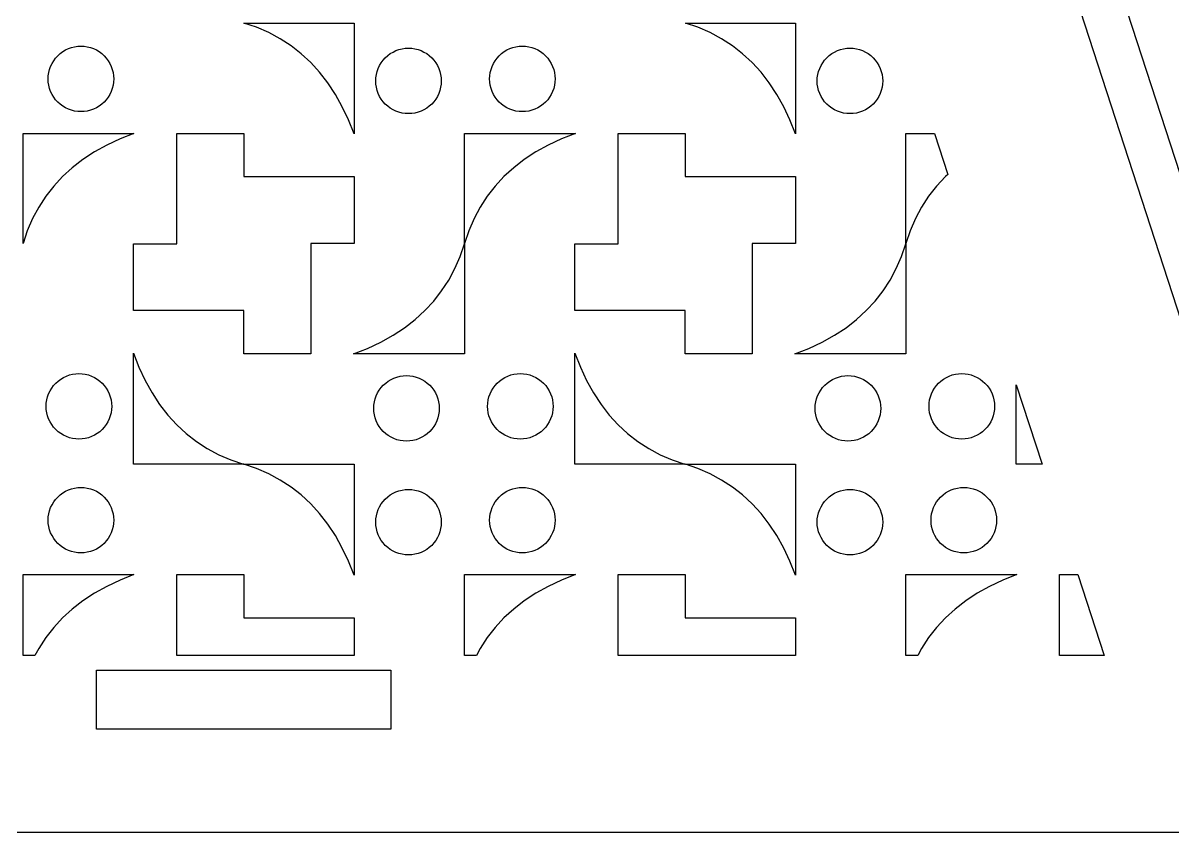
# Model space of a CAD drawing. Header units: metres. Extents: x 20 to 1108, y 20 to 251.
# Drawn here: x 80 to 158.2, y 20 to 75 of the extents above; entities that cross this region are included whole.
import ezdxf

# ---------------------------------------------------------------- set-up
doc = ezdxf.new("R2010")
doc.units = ezdxf.units.M

msp = doc.modelspace()

# ---------------------------------------------------------------- linework, layer by layer
for p, q in [((170, 20), (95, 250.826)), ((98.1544, 250.826), (173.154, 20.0001)), ((95.8711, 74.7061), (95.0176, 74.9971)), ((95.0176, 74.9971), (102.497, 74.9971)), ((96.6982, 74.3477), (95.8711, 74.7061)), ((97.4795, 73.9307), (96.6982, 74.3477)), ((102.497, 74.9971), (102.497, 67.457)), ((125.872, 74.7061), (125.018, 74.9971)), ((125.018, 74.9971), (132.497, 74.9971)), ((126.698, 74.3477), (125.872, 74.7061)), ((127.479, 73.9307), (126.698, 74.3477)), ((132.497, 74.9971), (132.497, 67.457)), ((98.2158, 73.4512), (97.4795, 73.9307)), ((128.216, 73.4512), (127.479, 73.9307)), ((82.2148, 72.6133), (82.3613, 72.7744)), ((82.3613, 72.7744), (82.5244, 72.9209)), ((82.5244, 72.9209), (82.6992, 73.0518)), ((82.6992, 73.0518), (82.8867, 73.1641)), ((82.8867, 73.1641), (83.085, 73.2568)), ((83.085, 73.2568), (83.29, 73.3311)), ((83.29, 73.3311), (83.5029, 73.3838)), ((83.5029, 73.3838), (83.7188, 73.417)), ((83.7188, 73.417), (83.9375, 73.4268)), ((83.9375, 73.4268), (84.1553, 73.416)), ((84.1553, 73.416), (84.3721, 73.3838)), ((84.3721, 73.3838), (84.584, 73.3311)), ((84.584, 73.3311), (84.7891, 73.2568)), ((84.7891, 73.2568), (84.9873, 73.1641)), ((84.9873, 73.1641), (85.1748, 73.0518)), ((85.1748, 73.0518), (85.3506, 72.9209)), ((85.3506, 72.9209), (85.5127, 72.7744)), ((85.5127, 72.7744), (85.6592, 72.6133)), ((98.9082, 72.9121), (98.2158, 73.4512)), ((99.5557, 72.3115), (98.9082, 72.9121)), ((104.624, 72.6377), (104.786, 72.7852)), ((104.786, 72.7852), (104.961, 72.915)), ((104.961, 72.915), (105.149, 73.0273)), ((105.149, 73.0273), (105.348, 73.1211)), ((105.348, 73.1211), (105.553, 73.1943)), ((105.553, 73.1943), (105.766, 73.248)), ((105.766, 73.248), (105.981, 73.2793)), ((105.981, 73.2793), (106.199, 73.29)), ((106.199, 73.29), (106.418, 73.2793)), ((106.418, 73.2793), (106.635, 73.248)), ((106.635, 73.248), (106.846, 73.1943)), ((106.846, 73.1943), (107.052, 73.1211)), ((107.052, 73.1211), (107.249, 73.0273)), ((107.249, 73.0273), (107.437, 72.915)), ((107.437, 72.915), (107.613, 72.7852)), ((107.613, 72.7852), (107.774, 72.6377)), ((112.215, 72.6133), (112.361, 72.7744)), ((112.361, 72.7744), (112.524, 72.9209)), ((112.524, 72.9209), (112.699, 73.0518)), ((112.699, 73.0518), (112.887, 73.1641)), ((112.887, 73.1641), (113.085, 73.2568)), ((113.085, 73.2568), (113.29, 73.3311)), ((113.29, 73.3311), (113.503, 73.3838)), ((113.503, 73.3838), (113.719, 73.417)), ((113.719, 73.417), (113.938, 73.4268)), ((113.938, 73.4268), (114.155, 73.416)), ((114.155, 73.416), (114.372, 73.3838)), ((114.372, 73.3838), (114.584, 73.3311)), ((114.584, 73.3311), (114.789, 73.2568)), ((114.789, 73.2568), (114.987, 73.1641)), ((114.987, 73.1641), (115.175, 73.0518)), ((115.175, 73.0518), (115.351, 72.9209)), ((115.351, 72.9209), (115.513, 72.7744)), ((115.513, 72.7744), (115.659, 72.6133)), ((128.908, 72.9121), (128.216, 73.4512)), ((129.556, 72.3115), (128.908, 72.9121)), ((134.624, 72.6377), (134.786, 72.7852)), ((134.786, 72.7852), (134.961, 72.915)), ((134.961, 72.915), (135.149, 73.0273)), ((135.149, 73.0273), (135.348, 73.1211)), ((135.348, 73.1211), (135.553, 73.1943)), ((135.553, 73.1943), (135.766, 73.248)), ((135.766, 73.248), (135.981, 73.2793)), ((135.981, 73.2793), (136.199, 73.29)), ((136.199, 73.29), (136.418, 73.2793)), ((136.418, 73.2793), (136.635, 73.248)), ((136.635, 73.248), (136.846, 73.1943)), ((136.846, 73.1943), (137.052, 73.1211)), ((137.052, 73.1211), (137.249, 73.0273)), ((137.249, 73.0273), (137.437, 72.915)), ((137.437, 72.915), (137.613, 72.7852)), ((137.613, 72.7852), (137.774, 72.6377)), ((81.8057, 71.8457), (81.8789, 72.0518)), ((81.8789, 72.0518), (81.9727, 72.249)), ((81.9727, 72.249), (82.085, 72.4365)), ((82.085, 72.4365), (82.2148, 72.6133)), ((85.6592, 72.6133), (85.7891, 72.4365)), ((85.7891, 72.4365), (85.9014, 72.249)), ((85.9014, 72.249), (85.9951, 72.0518)), ((85.9951, 72.0518), (86.0693, 71.8457)), ((100.158, 71.6523), (99.5557, 72.3115)), ((104.067, 71.71), (104.142, 71.915)), ((104.142, 71.915), (104.235, 72.1133)), ((104.235, 72.1133), (104.347, 72.2998)), ((104.347, 72.2998), (104.478, 72.4756)), ((104.478, 72.4756), (104.624, 72.6377)), ((107.774, 72.6377), (107.921, 72.4756)), ((107.921, 72.4756), (108.052, 72.2998)), ((108.052, 72.2998), (108.164, 72.1133)), ((108.164, 72.1133), (108.257, 71.915)), ((108.257, 71.915), (108.331, 71.71)), ((111.806, 71.8457), (111.879, 72.0518)), ((111.879, 72.0518), (111.973, 72.249)), ((111.973, 72.249), (112.085, 72.4365)), ((112.085, 72.4365), (112.215, 72.6133)), ((115.659, 72.6133), (115.789, 72.4365)), ((115.789, 72.4365), (115.901, 72.249)), ((115.901, 72.249), (115.995, 72.0518)), ((115.995, 72.0518), (116.069, 71.8457)), ((130.158, 71.6523), (129.556, 72.3115)), ((134.067, 71.71), (134.142, 71.915)), ((134.142, 71.915), (134.235, 72.1133)), ((134.235, 72.1133), (134.347, 72.2998)), ((134.347, 72.2998), (134.478, 72.4756)), ((134.478, 72.4756), (134.624, 72.6377)), ((137.774, 72.6377), (137.921, 72.4756)), ((137.921, 72.4756), (138.052, 72.2998)), ((138.052, 72.2998), (138.164, 72.1133)), ((138.164, 72.1133), (138.257, 71.915)), ((138.257, 71.915), (138.331, 71.71)), ((81.71, 71.1992), (81.7207, 71.418)), ((81.7207, 70.9814), (81.71, 71.1992)), ((81.7207, 71.418), (81.752, 71.6348)), ((81.752, 71.6348), (81.8057, 71.8457)), ((86.0693, 71.8457), (86.1221, 71.6338)), ((86.1221, 71.6338), (86.1543, 71.418)), ((86.1641, 71.1992), (86.1533, 70.9805)), ((86.1543, 71.418), (86.1641, 71.1992)), ((100.717, 70.9316), (100.158, 71.6523)), ((103.973, 71.0625), (103.982, 71.2812)), ((103.982, 71.2812), (104.015, 71.498)), ((104.015, 71.498), (104.067, 71.71)), ((108.331, 71.71), (108.384, 71.4971)), ((108.384, 71.4971), (108.417, 71.2812)), ((108.417, 71.2812), (108.427, 71.0625)), ((111.71, 71.1992), (111.721, 71.418)), ((111.721, 70.9814), (111.71, 71.1992)), ((111.721, 71.418), (111.752, 71.6348)), ((111.752, 71.6348), (111.806, 71.8457)), ((116.069, 71.8457), (116.122, 71.6338)), ((116.122, 71.6338), (116.154, 71.418)), ((116.164, 71.1992), (116.153, 70.9805)), ((116.154, 71.418), (116.164, 71.1992)), ((130.717, 70.9316), (130.158, 71.6523)), ((133.973, 71.0625), (133.982, 71.2812)), ((133.982, 71.2812), (134.015, 71.498)), ((134.015, 71.498), (134.067, 71.71)), ((138.331, 71.71), (138.384, 71.4971)), ((138.384, 71.4971), (138.417, 71.2812)), ((138.417, 71.2812), (138.427, 71.0625)), ((81.752, 70.7656), (81.7207, 70.9814)), ((81.8057, 70.5527), (81.752, 70.7656)), ((81.8789, 70.3477), (81.8057, 70.5527)), ((81.9727, 70.1494), (81.8789, 70.3477)), ((85.9951, 70.3467), (85.9014, 70.1494)), ((86.0693, 70.5527), (85.9951, 70.3467)), ((86.1221, 70.7646), (86.0693, 70.5527)), ((86.1533, 70.9805), (86.1221, 70.7646)), ((101.23, 70.1494), (100.717, 70.9316)), ((103.982, 70.8447), (103.973, 71.0625)), ((104.015, 70.6289), (103.982, 70.8447)), ((104.067, 70.416), (104.015, 70.6289)), ((104.142, 70.2109), (104.067, 70.416)), ((108.331, 70.416), (108.257, 70.21)), ((108.384, 70.6279), (108.331, 70.416)), ((108.416, 70.8447), (108.384, 70.6279)), ((108.427, 71.0625), (108.416, 70.8447)), ((111.752, 70.7656), (111.721, 70.9814)), ((111.806, 70.5527), (111.752, 70.7656)), ((111.879, 70.3477), (111.806, 70.5527)), ((111.973, 70.1494), (111.879, 70.3477)), ((115.995, 70.3467), (115.901, 70.1494)), ((116.069, 70.5527), (115.995, 70.3467)), ((116.122, 70.7646), (116.069, 70.5527)), ((116.153, 70.9805), (116.122, 70.7646)), ((131.23, 70.1494), (130.717, 70.9316)), ((133.982, 70.8447), (133.973, 71.0625)), ((134.015, 70.6289), (133.982, 70.8447)), ((134.067, 70.416), (134.015, 70.6289)), ((134.142, 70.2109), (134.067, 70.416)), ((138.331, 70.416), (138.257, 70.21)), ((138.384, 70.6279), (138.331, 70.416)), ((138.416, 70.8447), (138.384, 70.6279)), ((138.427, 71.0625), (138.416, 70.8447)), ((82.085, 69.9619), (81.9727, 70.1494)), ((82.2148, 69.7861), (82.085, 69.9619)), ((82.3613, 69.624), (82.2148, 69.7861)), ((82.5244, 69.4775), (82.3613, 69.624)), ((85.5117, 69.624), (85.3506, 69.4775)), ((85.6592, 69.7861), (85.5117, 69.624)), ((85.7891, 69.9609), (85.6592, 69.7861)), ((85.9014, 70.1494), (85.7891, 69.9609)), ((101.699, 69.3076), (101.23, 70.1494)), ((104.235, 70.0127), (104.142, 70.2109)), ((104.347, 69.8252), (104.235, 70.0127)), ((104.478, 69.6494), (104.347, 69.8252)), ((104.624, 69.4883), (104.478, 69.6494)), ((107.921, 69.6494), (107.774, 69.4873)), ((108.052, 69.8252), (107.921, 69.6494)), ((108.164, 70.0127), (108.052, 69.8252)), ((108.257, 70.21), (108.164, 70.0127)), ((112.085, 69.9619), (111.973, 70.1494)), ((112.215, 69.7861), (112.085, 69.9619)), ((112.361, 69.624), (112.215, 69.7861)), ((112.524, 69.4775), (112.361, 69.624)), ((115.512, 69.624), (115.351, 69.4775)), ((115.659, 69.7861), (115.512, 69.624)), ((115.789, 69.9609), (115.659, 69.7861)), ((115.901, 70.1494), (115.789, 69.9609)), ((131.699, 69.3076), (131.23, 70.1494)), ((134.235, 70.0127), (134.142, 70.2109)), ((134.347, 69.8252), (134.235, 70.0127)), ((134.478, 69.6494), (134.347, 69.8252)), ((134.624, 69.4883), (134.478, 69.6494)), ((137.921, 69.6494), (137.774, 69.4873)), ((138.052, 69.8252), (137.921, 69.6494)), ((138.164, 70.0127), (138.052, 69.8252)), ((138.257, 70.21), (138.164, 70.0127)), ((82.6992, 69.3477), (82.5244, 69.4775)), ((82.8867, 69.2354), (82.6992, 69.3477)), ((83.085, 69.1416), (82.8867, 69.2354)), ((83.29, 69.0674), (83.085, 69.1416)), ((83.502, 69.0146), (83.29, 69.0674)), ((83.7188, 68.9824), (83.502, 69.0146)), ((83.9375, 68.9727), (83.7188, 68.9824)), ((84.1553, 68.9824), (83.9375, 68.9727)), ((84.3711, 69.0146), (84.1553, 68.9824)), ((84.584, 69.0674), (84.3711, 69.0146)), ((84.7891, 69.1416), (84.584, 69.0674)), ((84.9873, 69.2354), (84.7891, 69.1416)), ((85.1748, 69.3477), (84.9873, 69.2354)), ((85.3506, 69.4775), (85.1748, 69.3477)), ((102.123, 68.4053), (101.699, 69.3076)), ((104.786, 69.3408), (104.624, 69.4883)), ((104.961, 69.2109), (104.786, 69.3408)), ((105.149, 69.0986), (104.961, 69.2109)), ((105.348, 69.0049), (105.149, 69.0986)), ((105.553, 68.9307), (105.348, 69.0049)), ((105.765, 68.8779), (105.553, 68.9307)), ((105.98, 68.8467), (105.765, 68.8779)), ((106.199, 68.8359), (105.98, 68.8467)), ((106.418, 68.8457), (106.199, 68.8359)), ((106.634, 68.8779), (106.418, 68.8457)), ((106.846, 68.9307), (106.634, 68.8779)), ((107.052, 69.0049), (106.846, 68.9307)), ((107.249, 69.0986), (107.052, 69.0049)), ((107.437, 69.2109), (107.249, 69.0986)), ((107.613, 69.3408), (107.437, 69.2109)), ((107.774, 69.4873), (107.613, 69.3408)), ((112.699, 69.3477), (112.524, 69.4775)), ((112.887, 69.2354), (112.699, 69.3477)), ((113.085, 69.1416), (112.887, 69.2354)), ((113.29, 69.0674), (113.085, 69.1416)), ((113.502, 69.0146), (113.29, 69.0674)), ((113.719, 68.9824), (113.502, 69.0146)), ((113.938, 68.9727), (113.719, 68.9824)), ((114.155, 68.9824), (113.938, 68.9727)), ((114.371, 69.0146), (114.155, 68.9824)), ((114.584, 69.0674), (114.371, 69.0146)), ((114.789, 69.1416), (114.584, 69.0674)), ((114.987, 69.2354), (114.789, 69.1416)), ((115.175, 69.3477), (114.987, 69.2354)), ((115.351, 69.4775), (115.175, 69.3477)), ((132.123, 68.4053), (131.699, 69.3076)), ((134.786, 69.3408), (134.624, 69.4883)), ((134.961, 69.2109), (134.786, 69.3408)), ((135.149, 69.0986), (134.961, 69.2109)), ((135.348, 69.0049), (135.149, 69.0986)), ((135.553, 68.9307), (135.348, 69.0049)), ((135.765, 68.8779), (135.553, 68.9307)), ((135.98, 68.8467), (135.765, 68.8779)), ((136.199, 68.8359), (135.98, 68.8467)), ((136.418, 68.8457), (136.199, 68.8359)), ((136.634, 68.8779), (136.418, 68.8457)), ((136.846, 68.9307), (136.634, 68.8779)), ((137.052, 69.0049), (136.846, 68.9307)), ((137.249, 69.0986), (137.052, 69.0049)), ((137.437, 69.2109), (137.249, 69.0986)), ((137.613, 69.3408), (137.437, 69.2109)), ((137.774, 69.4873), (137.613, 69.3408)), ((102.497, 67.457), (102.123, 68.4053)), ((132.497, 67.457), (132.123, 68.4053)), ((80.0029, 67.4971), (87.543, 67.4971)), ((80.0029, 60.0176), (80.0029, 67.4971)), ((87.543, 67.4971), (86.5947, 67.123)), ((90.4434, 59.9971), (90.4434, 67.4971)), ((90.4434, 67.4971), (94.9971, 67.4971)), ((94.9971, 67.4971), (94.9971, 64.5566)), ((110.003, 67.4971), (117.543, 67.4971)), ((110.003, 60.0176), (110.003, 67.4971)), ((117.543, 67.4971), (116.595, 67.123)), ((120.443, 59.9971), (120.443, 67.4971)), ((120.443, 67.4971), (124.997, 67.4971)), ((124.997, 67.4971), (124.997, 64.5566)), ((140.003, 67.4971), (141.95, 67.4971)), ((140.003, 60.0176), (140.003, 67.4971)), ((141.95, 67.4971), (142.855, 64.709)), ((85.6924, 66.6992), (84.8506, 66.2305)), ((86.5947, 67.123), (85.6924, 66.6992)), ((115.692, 66.6992), (114.851, 66.2305)), ((116.595, 67.123), (115.692, 66.6992)), ((84.0684, 65.7168), (83.3477, 65.1582)), ((84.8506, 66.2305), (84.0684, 65.7168)), ((114.068, 65.7168), (113.348, 65.1582)), ((114.851, 66.2305), (114.068, 65.7168)), ((83.3477, 65.1582), (82.6885, 64.5557)), ((113.348, 65.1582), (112.688, 64.5557)), ((82.6885, 64.5557), (82.0879, 63.9082)), ((94.9971, 64.5566), (102.497, 64.5566)), ((102.497, 64.5566), (102.497, 60.0029)), ((112.688, 64.5557), (112.088, 63.9082)), ((124.997, 64.5566), (132.497, 64.5566)), ((132.497, 64.5566), (132.497, 60.0029)), ((142.688, 64.5557), (142.088, 63.9082)), ((142.855, 64.709), (142.688, 64.5557)), ((82.0879, 63.9082), (81.5488, 63.2158)), ((112.088, 63.9082), (111.549, 63.2158)), ((142.088, 63.9082), (141.549, 63.2158)), ((81.5488, 63.2158), (81.0693, 62.4795)), ((111.549, 63.2158), (111.069, 62.4795)), ((141.549, 63.2158), (141.069, 62.4795)), ((81.0693, 62.4795), (80.6523, 61.6982)), ((111.069, 62.4795), (110.652, 61.6982)), ((141.069, 62.4795), (140.652, 61.6982)), ((80.6523, 61.6982), (80.2939, 60.8721)), ((110.652, 61.6982), (110.294, 60.8721)), ((140.652, 61.6982), (140.294, 60.8721)), ((80.2939, 60.8721), (80.0029, 60.0176)), ((110.294, 60.8721), (110.003, 60.0176)), ((140.294, 60.8721), (140.003, 60.0176)), ((87.5029, 55.4434), (87.5029, 59.9971)), ((87.5029, 59.9971), (90.4434, 59.9971)), ((102.497, 60.0029), (99.5566, 60.0029)), ((99.5566, 60.0029), (99.5566, 52.5029)), ((109.706, 59.1279), (109.997, 59.9824)), ((109.997, 59.9824), (109.997, 52.5029)), ((117.503, 55.4434), (117.503, 59.9971)), ((117.503, 59.9971), (120.443, 59.9971)), ((132.497, 60.0029), (129.557, 60.0029)), ((129.557, 60.0029), (129.557, 52.5029)), ((139.706, 59.1279), (139.997, 59.9824)), ((139.997, 59.9824), (139.997, 52.5029)), ((109.348, 58.3018), (109.706, 59.1279)), ((139.348, 58.3018), (139.706, 59.1279)), ((108.931, 57.5205), (109.348, 58.3018)), ((138.931, 57.5205), (139.348, 58.3018)), ((108.451, 56.7842), (108.931, 57.5205)), ((138.451, 56.7842), (138.931, 57.5205)), ((107.912, 56.0918), (108.451, 56.7842)), ((137.912, 56.0918), (138.451, 56.7842)), ((107.312, 55.4443), (107.912, 56.0918)), ((137.312, 55.4443), (137.912, 56.0918)), ((95.0029, 55.4434), (87.5029, 55.4434)), ((95.0029, 52.5029), (95.0029, 55.4434)), ((105.932, 54.2832), (106.652, 54.8418)), ((106.652, 54.8418), (107.312, 55.4443)), ((125.003, 55.4434), (117.503, 55.4434)), ((125.003, 52.5029), (125.003, 55.4434)), ((135.932, 54.2832), (136.652, 54.8418)), ((136.652, 54.8418), (137.312, 55.4443)), ((105.149, 53.7695), (105.932, 54.2832)), ((135.149, 53.7695), (135.932, 54.2832)), ((103.405, 52.877), (104.308, 53.3008)), ((104.308, 53.3008), (105.149, 53.7695)), ((133.405, 52.877), (134.308, 53.3008)), ((134.308, 53.3008), (135.149, 53.7695)), ((87.5029, 45.0029), (87.5029, 52.543)), ((87.5029, 52.543), (87.877, 51.5947)), ((99.5566, 52.5029), (95.0029, 52.5029)), ((102.457, 52.5029), (103.405, 52.877)), ((109.997, 52.5029), (102.457, 52.5029)), ((117.503, 45.0029), (117.503, 52.543)), ((117.503, 52.543), (117.877, 51.5947)), ((129.557, 52.5029), (125.003, 52.5029)), ((132.457, 52.5029), (133.405, 52.877)), ((139.997, 52.5029), (132.457, 52.5029)), ((87.877, 51.5947), (88.3008, 50.6924)), ((117.877, 51.5947), (118.301, 50.6924)), ((82.5635, 50.7891), (82.751, 50.9014)), ((82.751, 50.9014), (82.9482, 50.9951)), ((82.9482, 50.9951), (83.1543, 51.0693)), ((83.1543, 51.0693), (83.3662, 51.1221)), ((83.3662, 51.1221), (83.582, 51.1543)), ((83.582, 51.1543), (83.8008, 51.1641)), ((83.8008, 51.1641), (84.0195, 51.1533)), ((84.0195, 51.1533), (84.2354, 51.1221)), ((84.2354, 51.1221), (84.4473, 51.0693)), ((84.4473, 51.0693), (84.6523, 50.9951)), ((84.6523, 50.9951), (84.8506, 50.9014)), ((84.8506, 50.9014), (85.0391, 50.7891)), ((105.013, 50.7646), (105.211, 50.8584)), ((105.211, 50.8584), (105.416, 50.9326)), ((105.416, 50.9326), (105.629, 50.9854)), ((105.629, 50.9854), (105.845, 51.0176)), ((105.845, 51.0176), (106.062, 51.0273)), ((106.062, 51.0273), (106.281, 51.0176)), ((106.281, 51.0176), (106.498, 50.9854)), ((106.498, 50.9854), (106.71, 50.9326)), ((106.71, 50.9326), (106.915, 50.8584)), ((106.915, 50.8584), (107.113, 50.7646)), ((112.563, 50.7891), (112.751, 50.9014)), ((112.751, 50.9014), (112.948, 50.9951)), ((112.948, 50.9951), (113.154, 51.0693)), ((113.154, 51.0693), (113.366, 51.1221)), ((113.366, 51.1221), (113.582, 51.1543)), ((113.582, 51.1543), (113.801, 51.1641)), ((113.801, 51.1641), (114.02, 51.1533)), ((114.02, 51.1533), (114.235, 51.1221)), ((114.235, 51.1221), (114.447, 51.0693)), ((114.447, 51.0693), (114.652, 50.9951)), ((114.652, 50.9951), (114.851, 50.9014)), ((114.851, 50.9014), (115.039, 50.7891)), ((135.013, 50.7646), (135.211, 50.8584)), ((135.211, 50.8584), (135.416, 50.9326)), ((135.416, 50.9326), (135.629, 50.9854)), ((135.629, 50.9854), (135.845, 51.0176)), ((135.845, 51.0176), (136.062, 51.0273)), ((136.062, 51.0273), (136.281, 51.0176)), ((136.281, 51.0176), (136.498, 50.9854)), ((136.498, 50.9854), (136.71, 50.9326)), ((136.71, 50.9326), (136.915, 50.8584)), ((136.915, 50.8584), (137.113, 50.7646)), ((142.563, 50.7891), (142.751, 50.9014)), ((142.751, 50.9014), (142.948, 50.9951)), ((142.948, 50.9951), (143.154, 51.0693)), ((143.154, 51.0693), (143.366, 51.1221)), ((143.366, 51.1221), (143.582, 51.1543)), ((143.582, 51.1543), (143.801, 51.1641)), ((143.801, 51.1641), (144.02, 51.1533)), ((144.02, 51.1533), (144.235, 51.1221)), ((144.235, 51.1221), (144.447, 51.0693)), ((144.447, 51.0693), (144.652, 50.9951)), ((144.652, 50.9951), (144.851, 50.9014)), ((144.851, 50.9014), (145.039, 50.7891)), ((81.8359, 49.9873), (81.9482, 50.1748)), ((81.9482, 50.1748), (82.0791, 50.3506)), ((82.0791, 50.3506), (82.2256, 50.5117)), ((82.2256, 50.5117), (82.3867, 50.6592)), ((82.3867, 50.6592), (82.5635, 50.7891)), ((85.0391, 50.7891), (85.2139, 50.6592)), ((85.2139, 50.6592), (85.376, 50.5117)), ((85.376, 50.5117), (85.5225, 50.3506)), ((85.5225, 50.3506), (85.6533, 50.1748)), ((85.6533, 50.1748), (85.7646, 49.9873)), ((88.3008, 50.6924), (88.7695, 49.8506)), ((104.099, 49.8506), (104.211, 50.0381)), ((104.211, 50.0381), (104.341, 50.2139)), ((104.341, 50.2139), (104.487, 50.376)), ((104.487, 50.376), (104.649, 50.5225)), ((104.649, 50.5225), (104.825, 50.6523)), ((104.825, 50.6523), (105.013, 50.7646)), ((107.113, 50.7646), (107.301, 50.6523)), ((107.301, 50.6523), (107.476, 50.5225)), ((107.476, 50.5225), (107.639, 50.376)), ((107.639, 50.376), (107.785, 50.2139)), ((107.785, 50.2139), (107.915, 50.0381)), ((107.915, 50.0381), (108.027, 49.8506)), ((111.836, 49.9873), (111.948, 50.1748)), ((111.948, 50.1748), (112.079, 50.3506)), ((112.079, 50.3506), (112.226, 50.5117)), ((112.226, 50.5117), (112.387, 50.6592)), ((112.387, 50.6592), (112.563, 50.7891)), ((115.039, 50.7891), (115.214, 50.6592)), ((115.214, 50.6592), (115.376, 50.5117)), ((115.376, 50.5117), (115.522, 50.3506)), ((115.522, 50.3506), (115.653, 50.1748)), ((115.653, 50.1748), (115.765, 49.9873)), ((118.301, 50.6924), (118.77, 49.8506)), ((134.099, 49.8506), (134.211, 50.0381)), ((134.211, 50.0381), (134.341, 50.2139)), ((134.341, 50.2139), (134.487, 50.376)), ((134.487, 50.376), (134.649, 50.5225)), ((134.649, 50.5225), (134.825, 50.6523)), ((134.825, 50.6523), (135.013, 50.7646)), ((137.113, 50.7646), (137.301, 50.6523)), ((137.301, 50.6523), (137.476, 50.5225)), ((137.476, 50.5225), (137.639, 50.376)), ((137.639, 50.376), (137.785, 50.2139)), ((137.785, 50.2139), (137.915, 50.0381)), ((137.915, 50.0381), (138.027, 49.8506)), ((141.836, 49.9873), (141.948, 50.1748)), ((141.948, 50.1748), (142.079, 50.3506)), ((142.079, 50.3506), (142.226, 50.5117)), ((142.226, 50.5117), (142.387, 50.6592)), ((142.387, 50.6592), (142.563, 50.7891)), ((145.039, 50.7891), (145.214, 50.6592)), ((145.214, 50.6592), (145.376, 50.5117)), ((145.376, 50.5117), (145.522, 50.3506)), ((145.522, 50.3506), (145.653, 50.1748)), ((145.653, 50.1748), (145.765, 49.9873)), ((147.503, 45.0029), (147.503, 50.4053)), ((147.503, 50.4053), (149.259, 45.0029)), ((81.584, 49.1553), (81.6162, 49.3721)), ((81.6162, 49.3721), (81.6689, 49.584)), ((81.6689, 49.584), (81.7432, 49.7891)), ((81.7432, 49.7891), (81.8359, 49.9873)), ((85.7646, 49.9873), (85.8584, 49.7891)), ((85.8584, 49.7891), (85.9326, 49.584)), ((85.9326, 49.584), (85.9854, 49.3711)), ((85.9854, 49.3711), (86.0176, 49.1553)), ((88.7695, 49.8506), (89.2832, 49.0684)), ((103.878, 49.2354), (103.931, 49.4473)), ((103.931, 49.4473), (104.005, 49.6523)), ((104.005, 49.6523), (104.099, 49.8506)), ((108.027, 49.8506), (108.121, 49.6523)), ((108.121, 49.6523), (108.194, 49.4473)), ((108.194, 49.4473), (108.248, 49.2344)), ((111.584, 49.1553), (111.616, 49.3721)), ((111.616, 49.3721), (111.669, 49.584)), ((111.669, 49.584), (111.743, 49.7891)), ((111.743, 49.7891), (111.836, 49.9873)), ((115.765, 49.9873), (115.858, 49.7891)), ((115.858, 49.7891), (115.933, 49.584)), ((115.933, 49.584), (115.985, 49.3711)), ((115.985, 49.3711), (116.018, 49.1553)), ((118.77, 49.8506), (119.283, 49.0684)), ((133.878, 49.2354), (133.931, 49.4473)), ((133.931, 49.4473), (134.005, 49.6523)), ((134.005, 49.6523), (134.099, 49.8506)), ((138.027, 49.8506), (138.121, 49.6523)), ((138.121, 49.6523), (138.194, 49.4473)), ((138.194, 49.4473), (138.248, 49.2344)), ((141.584, 49.1553), (141.616, 49.3721)), ((141.616, 49.3721), (141.669, 49.584)), ((141.669, 49.584), (141.743, 49.7891)), ((141.743, 49.7891), (141.836, 49.9873)), ((145.765, 49.9873), (145.858, 49.7891)), ((145.858, 49.7891), (145.933, 49.584)), ((145.933, 49.584), (145.985, 49.3711)), ((145.985, 49.3711), (146.018, 49.1553)), ((81.5732, 48.9375), (81.584, 49.1553)), ((81.583, 48.7188), (81.5732, 48.9375)), ((81.6162, 48.5029), (81.583, 48.7188)), ((81.6689, 48.29), (81.6162, 48.5029)), ((85.9854, 48.502), (85.9326, 48.29)), ((86.0176, 48.7188), (85.9854, 48.502)), ((86.0176, 49.1553), (86.0273, 48.9375)), ((86.0273, 48.9375), (86.0176, 48.7188)), ((89.2832, 49.0684), (89.8418, 48.3477)), ((103.836, 48.8008), (103.847, 49.0195)), ((103.846, 48.582), (103.836, 48.8008)), ((103.878, 48.3662), (103.846, 48.582)), ((103.847, 49.0195), (103.878, 49.2354)), ((108.279, 48.582), (108.247, 48.3652)), ((108.248, 49.2344), (108.279, 49.0186)), ((108.279, 49.0186), (108.29, 48.8008)), ((108.29, 48.8008), (108.279, 48.582)), ((111.573, 48.9375), (111.584, 49.1553)), ((111.583, 48.7188), (111.573, 48.9375)), ((111.616, 48.5029), (111.583, 48.7188)), ((111.669, 48.29), (111.616, 48.5029)), ((115.985, 48.502), (115.933, 48.29)), ((116.018, 48.7188), (115.985, 48.502)), ((116.018, 49.1553), (116.027, 48.9375)), ((116.027, 48.9375), (116.018, 48.7188)), ((119.283, 49.0684), (119.842, 48.3477)), ((133.836, 48.8008), (133.847, 49.0195)), ((133.846, 48.582), (133.836, 48.8008)), ((133.878, 48.3662), (133.846, 48.582)), ((133.847, 49.0195), (133.878, 49.2354)), ((138.279, 48.582), (138.247, 48.3652)), ((138.248, 49.2344), (138.279, 49.0186)), ((138.279, 49.0186), (138.29, 48.8008)), ((138.29, 48.8008), (138.279, 48.582)), ((141.573, 48.9375), (141.584, 49.1553)), ((141.583, 48.7188), (141.573, 48.9375)), ((141.616, 48.5029), (141.583, 48.7188)), ((141.669, 48.29), (141.616, 48.5029)), ((145.985, 48.502), (145.933, 48.29)), ((146.018, 48.7188), (145.985, 48.502)), ((146.018, 49.1553), (146.027, 48.9375)), ((146.027, 48.9375), (146.018, 48.7188)), ((81.7432, 48.085), (81.6689, 48.29)), ((81.8359, 47.8867), (81.7432, 48.085)), ((81.9482, 47.7002), (81.8359, 47.8867)), ((82.0791, 47.5244), (81.9482, 47.7002)), ((85.6523, 47.6992), (85.5225, 47.5244)), ((85.7646, 47.8867), (85.6523, 47.6992)), ((85.8584, 48.084), (85.7646, 47.8867)), ((85.9326, 48.29), (85.8584, 48.084)), ((89.8418, 48.3477), (90.4443, 47.6885)), ((90.4443, 47.6885), (91.0918, 47.0879)), ((103.931, 48.1543), (103.878, 48.3662)), ((104.005, 47.9482), (103.931, 48.1543)), ((104.099, 47.751), (104.005, 47.9482)), ((104.211, 47.5635), (104.099, 47.751)), ((108.027, 47.751), (107.915, 47.5635)), ((108.121, 47.9482), (108.027, 47.751)), ((108.194, 48.1543), (108.121, 47.9482)), ((108.247, 48.3652), (108.194, 48.1543)), ((111.743, 48.085), (111.669, 48.29)), ((111.836, 47.8867), (111.743, 48.085)), ((111.948, 47.7002), (111.836, 47.8867)), ((112.079, 47.5244), (111.948, 47.7002)), ((115.652, 47.6992), (115.522, 47.5244)), ((115.765, 47.8867), (115.652, 47.6992)), ((115.858, 48.084), (115.765, 47.8867)), ((115.933, 48.29), (115.858, 48.084)), ((119.842, 48.3477), (120.444, 47.6885)), ((120.444, 47.6885), (121.092, 47.0879)), ((133.931, 48.1543), (133.878, 48.3662)), ((134.005, 47.9482), (133.931, 48.1543)), ((134.099, 47.751), (134.005, 47.9482)), ((134.211, 47.5635), (134.099, 47.751)), ((138.027, 47.751), (137.915, 47.5635)), ((138.121, 47.9482), (138.027, 47.751)), ((138.194, 48.1543), (138.121, 47.9482)), ((138.247, 48.3652), (138.194, 48.1543)), ((141.743, 48.085), (141.669, 48.29)), ((141.836, 47.8867), (141.743, 48.085)), ((141.948, 47.7002), (141.836, 47.8867)), ((142.079, 47.5244), (141.948, 47.7002)), ((145.652, 47.6992), (145.522, 47.5244)), ((145.765, 47.8867), (145.652, 47.6992)), ((145.858, 48.084), (145.765, 47.8867)), ((145.933, 48.29), (145.858, 48.084)), ((82.2256, 47.3623), (82.0791, 47.5244)), ((82.3867, 47.2148), (82.2256, 47.3623)), ((82.5635, 47.085), (82.3867, 47.2148)), ((82.751, 46.9727), (82.5635, 47.085)), ((82.9482, 46.8789), (82.751, 46.9727)), ((84.8506, 46.9727), (84.6523, 46.8789)), ((85.0391, 47.085), (84.8506, 46.9727)), ((85.2139, 47.2148), (85.0391, 47.085)), ((85.376, 47.3613), (85.2139, 47.2148)), ((85.5225, 47.5244), (85.376, 47.3613)), ((91.0918, 47.0879), (91.7842, 46.5488)), ((104.341, 47.3867), (104.211, 47.5635)), ((104.487, 47.2256), (104.341, 47.3867)), ((104.649, 47.0791), (104.487, 47.2256)), ((104.825, 46.9482), (104.649, 47.0791)), ((105.013, 46.8359), (104.825, 46.9482)), ((107.301, 46.9482), (107.113, 46.8359)), ((107.476, 47.0791), (107.301, 46.9482)), ((107.638, 47.2256), (107.476, 47.0791)), ((107.785, 47.3867), (107.638, 47.2256)), ((107.915, 47.5635), (107.785, 47.3867)), ((112.226, 47.3623), (112.079, 47.5244)), ((112.387, 47.2148), (112.226, 47.3623)), ((112.563, 47.085), (112.387, 47.2148)), ((112.751, 46.9727), (112.563, 47.085)), ((112.948, 46.8789), (112.751, 46.9727)), ((114.851, 46.9727), (114.652, 46.8789)), ((115.039, 47.085), (114.851, 46.9727)), ((115.214, 47.2148), (115.039, 47.085)), ((115.376, 47.3613), (115.214, 47.2148)), ((115.522, 47.5244), (115.376, 47.3613)), ((121.092, 47.0879), (121.784, 46.5488)), ((134.341, 47.3867), (134.211, 47.5635)), ((134.487, 47.2256), (134.341, 47.3867)), ((134.649, 47.0791), (134.487, 47.2256)), ((134.825, 46.9482), (134.649, 47.0791)), ((135.013, 46.8359), (134.825, 46.9482)), ((137.301, 46.9482), (137.113, 46.8359)), ((137.476, 47.0791), (137.301, 46.9482)), ((137.638, 47.2256), (137.476, 47.0791)), ((137.785, 47.3867), (137.638, 47.2256)), ((137.915, 47.5635), (137.785, 47.3867)), ((142.226, 47.3623), (142.079, 47.5244)), ((142.387, 47.2148), (142.226, 47.3623)), ((142.563, 47.085), (142.387, 47.2148)), ((142.751, 46.9727), (142.563, 47.085)), ((142.948, 46.8789), (142.751, 46.9727)), ((144.851, 46.9727), (144.652, 46.8789)), ((145.039, 47.085), (144.851, 46.9727)), ((145.214, 47.2148), (145.039, 47.085)), ((145.376, 47.3613), (145.214, 47.2148)), ((145.522, 47.5244), (145.376, 47.3613)), ((83.1543, 46.8057), (82.9482, 46.8789)), ((83.3652, 46.752), (83.1543, 46.8057)), ((83.582, 46.7207), (83.3652, 46.752)), ((83.8008, 46.71), (83.582, 46.7207)), ((84.0186, 46.7207), (83.8008, 46.71)), ((84.2344, 46.752), (84.0186, 46.7207)), ((84.4473, 46.8057), (84.2344, 46.752)), ((84.6523, 46.8789), (84.4473, 46.8057)), ((91.7842, 46.5488), (92.5205, 46.0693)), ((105.211, 46.7432), (105.013, 46.8359)), ((105.416, 46.6689), (105.211, 46.7432)), ((105.628, 46.6162), (105.416, 46.6689)), ((105.845, 46.584), (105.628, 46.6162)), ((106.062, 46.5732), (105.845, 46.584)), ((106.281, 46.583), (106.062, 46.5732)), ((106.497, 46.6162), (106.281, 46.583)), ((106.71, 46.6689), (106.497, 46.6162)), ((106.915, 46.7432), (106.71, 46.6689)), ((107.113, 46.8359), (106.915, 46.7432)), ((113.154, 46.8057), (112.948, 46.8789)), ((113.365, 46.752), (113.154, 46.8057)), ((113.582, 46.7207), (113.365, 46.752)), ((113.801, 46.71), (113.582, 46.7207)), ((114.019, 46.7207), (113.801, 46.71)), ((114.234, 46.752), (114.019, 46.7207)), ((114.447, 46.8057), (114.234, 46.752)), ((114.652, 46.8789), (114.447, 46.8057)), ((121.784, 46.5488), (122.521, 46.0693)), ((135.211, 46.7432), (135.013, 46.8359)), ((135.416, 46.6689), (135.211, 46.7432)), ((135.628, 46.6162), (135.416, 46.6689)), ((135.845, 46.584), (135.628, 46.6162)), ((136.062, 46.5732), (135.845, 46.584)), ((136.281, 46.583), (136.062, 46.5732)), ((136.497, 46.6162), (136.281, 46.583)), ((136.71, 46.6689), (136.497, 46.6162)), ((136.915, 46.7432), (136.71, 46.6689)), ((137.113, 46.8359), (136.915, 46.7432)), ((143.154, 46.8057), (142.948, 46.8789)), ((143.365, 46.752), (143.154, 46.8057)), ((143.582, 46.7207), (143.365, 46.752)), ((143.801, 46.71), (143.582, 46.7207)), ((144.019, 46.7207), (143.801, 46.71)), ((144.234, 46.752), (144.019, 46.7207)), ((144.447, 46.8057), (144.234, 46.752)), ((144.652, 46.8789), (144.447, 46.8057)), ((92.5205, 46.0693), (93.3018, 45.6523)), ((93.3018, 45.6523), (94.1289, 45.2939)), ((122.521, 46.0693), (123.302, 45.6523)), ((123.302, 45.6523), (124.128, 45.2939)), ((94.9824, 45.0029), (87.5029, 45.0029)), ((94.1289, 45.2939), (94.9824, 45.0029)), ((95.8711, 44.7061), (95.0176, 44.9971)), ((95.0176, 44.9971), (102.497, 44.9971)), ((96.6982, 44.3477), (95.8711, 44.7061)), ((102.497, 44.9971), (102.497, 37.457)), ((124.982, 45.0029), (117.503, 45.0029)), ((124.128, 45.2939), (124.982, 45.0029)), ((125.872, 44.7061), (125.018, 44.9971)), ((125.018, 44.9971), (132.497, 44.9971)), ((126.698, 44.3477), (125.872, 44.7061)), ((132.497, 44.9971), (132.497, 37.457)), ((149.259, 45.0029), (147.503, 45.0029)), ((97.4795, 43.9307), (96.6982, 44.3477)), ((98.2158, 43.4512), (97.4795, 43.9307)), ((127.479, 43.9307), (126.698, 44.3477)), ((128.216, 43.4512), (127.479, 43.9307)), ((82.5244, 42.9209), (82.6992, 43.0518)), ((82.6992, 43.0518), (82.8867, 43.1641)), ((82.8867, 43.1641), (83.085, 43.2568)), ((83.085, 43.2568), (83.29, 43.3311)), ((83.29, 43.3311), (83.5029, 43.3838)), ((83.5029, 43.3838), (83.7188, 43.417)), ((83.7188, 43.417), (83.9375, 43.4268)), ((83.9375, 43.4268), (84.1553, 43.416)), ((84.1553, 43.416), (84.3721, 43.3838)), ((84.3721, 43.3838), (84.584, 43.3311)), ((84.584, 43.3311), (84.7891, 43.2568)), ((84.7891, 43.2568), (84.9873, 43.1641)), ((84.9873, 43.1641), (85.1748, 43.0518)), ((85.1748, 43.0518), (85.3506, 42.9209)), ((98.9082, 42.9121), (98.2158, 43.4512)), ((104.961, 42.915), (105.149, 43.0273)), ((105.149, 43.0273), (105.348, 43.1211)), ((105.348, 43.1211), (105.553, 43.1943)), ((105.553, 43.1943), (105.766, 43.248)), ((105.766, 43.248), (105.981, 43.2793)), ((105.981, 43.2793), (106.199, 43.29)), ((106.199, 43.29), (106.418, 43.2793)), ((106.418, 43.2793), (106.635, 43.248)), ((106.635, 43.248), (106.846, 43.1943)), ((106.846, 43.1943), (107.052, 43.1211)), ((107.052, 43.1211), (107.249, 43.0273)), ((107.249, 43.0273), (107.437, 42.915)), ((112.524, 42.9209), (112.699, 43.0518)), ((112.699, 43.0518), (112.887, 43.1641)), ((112.887, 43.1641), (113.085, 43.2568)), ((113.085, 43.2568), (113.29, 43.3311)), ((113.29, 43.3311), (113.503, 43.3838)), ((113.503, 43.3838), (113.719, 43.417)), ((113.719, 43.417), (113.938, 43.4268)), ((113.938, 43.4268), (114.155, 43.416)), ((114.155, 43.416), (114.372, 43.3838)), ((114.372, 43.3838), (114.584, 43.3311)), ((114.584, 43.3311), (114.789, 43.2568)), ((114.789, 43.2568), (114.987, 43.1641)), ((114.987, 43.1641), (115.175, 43.0518)), ((115.175, 43.0518), (115.351, 42.9209)), ((128.908, 42.9121), (128.216, 43.4512)), ((134.961, 42.915), (135.149, 43.0273)), ((135.149, 43.0273), (135.348, 43.1211)), ((135.348, 43.1211), (135.553, 43.1943)), ((135.553, 43.1943), (135.766, 43.248)), ((135.766, 43.248), (135.981, 43.2793)), ((135.981, 43.2793), (136.199, 43.29)), ((136.199, 43.29), (136.418, 43.2793)), ((136.418, 43.2793), (136.635, 43.248)), ((136.635, 43.248), (136.846, 43.1943)), ((136.846, 43.1943), (137.052, 43.1211)), ((137.052, 43.1211), (137.249, 43.0273)), ((137.249, 43.0273), (137.437, 42.915)), ((142.524, 42.9209), (142.699, 43.0518)), ((142.699, 43.0518), (142.887, 43.1641)), ((142.887, 43.1641), (143.085, 43.2568)), ((143.085, 43.2568), (143.29, 43.3311)), ((143.29, 43.3311), (143.503, 43.3838)), ((143.503, 43.3838), (143.719, 43.417)), ((143.719, 43.417), (143.938, 43.4268)), ((143.938, 43.4268), (144.155, 43.416)), ((144.155, 43.416), (144.372, 43.3838)), ((144.372, 43.3838), (144.584, 43.3311)), ((144.584, 43.3311), (144.789, 43.2568)), ((144.789, 43.2568), (144.987, 43.1641)), ((144.987, 43.1641), (145.175, 43.0518)), ((145.175, 43.0518), (145.351, 42.9209)), ((81.8789, 42.0518), (81.9727, 42.249)), ((81.9727, 42.249), (82.085, 42.4365)), ((82.085, 42.4365), (82.2148, 42.6133)), ((82.2148, 42.6133), (82.3613, 42.7744)), ((82.3613, 42.7744), (82.5244, 42.9209)), ((85.3506, 42.9209), (85.5127, 42.7744)), ((85.5127, 42.7744), (85.6592, 42.6133)), ((85.6592, 42.6133), (85.7891, 42.4365)), ((85.7891, 42.4365), (85.9014, 42.249)), ((85.9014, 42.249), (85.9951, 42.0518)), ((99.5557, 42.3115), (98.9082, 42.9121)), ((100.158, 41.6523), (99.5557, 42.3115)), ((104.235, 42.1133), (104.347, 42.2998)), ((104.347, 42.2998), (104.478, 42.4756)), ((104.478, 42.4756), (104.624, 42.6377)), ((104.624, 42.6377), (104.786, 42.7852)), ((104.786, 42.7852), (104.961, 42.915)), ((107.437, 42.915), (107.613, 42.7852)), ((107.613, 42.7852), (107.774, 42.6377)), ((107.774, 42.6377), (107.921, 42.4756)), ((107.921, 42.4756), (108.052, 42.2998)), ((108.052, 42.2998), (108.164, 42.1133)), ((111.879, 42.0518), (111.973, 42.249)), ((111.973, 42.249), (112.085, 42.4365)), ((112.085, 42.4365), (112.215, 42.6133)), ((112.215, 42.6133), (112.361, 42.7744)), ((112.361, 42.7744), (112.524, 42.9209)), ((115.351, 42.9209), (115.513, 42.7744)), ((115.513, 42.7744), (115.659, 42.6133)), ((115.659, 42.6133), (115.789, 42.4365)), ((115.789, 42.4365), (115.901, 42.249)), ((115.901, 42.249), (115.995, 42.0518)), ((129.556, 42.3115), (128.908, 42.9121)), ((130.158, 41.6523), (129.556, 42.3115)), ((134.235, 42.1133), (134.347, 42.2998)), ((134.347, 42.2998), (134.478, 42.4756)), ((134.478, 42.4756), (134.624, 42.6377)), ((134.624, 42.6377), (134.786, 42.7852)), ((134.786, 42.7852), (134.961, 42.915)), ((137.437, 42.915), (137.613, 42.7852)), ((137.613, 42.7852), (137.774, 42.6377)), ((137.774, 42.6377), (137.921, 42.4756)), ((137.921, 42.4756), (138.052, 42.2998)), ((138.052, 42.2998), (138.164, 42.1133)), ((141.879, 42.0518), (141.973, 42.249)), ((141.973, 42.249), (142.085, 42.4365)), ((142.085, 42.4365), (142.215, 42.6133)), ((142.215, 42.6133), (142.361, 42.7744)), ((142.361, 42.7744), (142.524, 42.9209)), ((145.351, 42.9209), (145.513, 42.7744)), ((145.513, 42.7744), (145.659, 42.6133)), ((145.659, 42.6133), (145.789, 42.4365)), ((145.789, 42.4365), (145.901, 42.249)), ((145.901, 42.249), (145.995, 42.0518)), ((81.7207, 41.418), (81.752, 41.6348)), ((81.752, 41.6348), (81.8057, 41.8457)), ((81.8057, 41.8457), (81.8789, 42.0518)), ((85.9951, 42.0518), (86.0693, 41.8457)), ((86.0693, 41.8457), (86.1221, 41.6338)), ((86.1221, 41.6338), (86.1543, 41.418)), ((100.717, 40.9316), (100.158, 41.6523)), ((103.982, 41.2812), (104.015, 41.498)), ((104.015, 41.498), (104.067, 41.71)), ((104.067, 41.71), (104.142, 41.915)), ((104.142, 41.915), (104.235, 42.1133)), ((108.164, 42.1133), (108.257, 41.915)), ((108.257, 41.915), (108.331, 41.71)), ((108.331, 41.71), (108.384, 41.4971)), ((108.384, 41.4971), (108.417, 41.2812)), ((111.721, 41.418), (111.752, 41.6348)), ((111.752, 41.6348), (111.806, 41.8457)), ((111.806, 41.8457), (111.879, 42.0518)), ((115.995, 42.0518), (116.069, 41.8457)), ((116.069, 41.8457), (116.122, 41.6338)), ((116.122, 41.6338), (116.154, 41.418)), ((130.717, 40.9316), (130.158, 41.6523)), ((133.982, 41.2812), (134.015, 41.498)), ((134.015, 41.498), (134.067, 41.71)), ((134.067, 41.71), (134.142, 41.915)), ((134.142, 41.915), (134.235, 42.1133)), ((138.164, 42.1133), (138.257, 41.915)), ((138.257, 41.915), (138.331, 41.71)), ((138.331, 41.71), (138.384, 41.4971)), ((138.384, 41.4971), (138.417, 41.2812)), ((141.721, 41.418), (141.752, 41.6348)), ((141.752, 41.6348), (141.806, 41.8457)), ((141.806, 41.8457), (141.879, 42.0518)), ((145.995, 42.0518), (146.069, 41.8457)), ((146.069, 41.8457), (146.122, 41.6338)), ((146.122, 41.6338), (146.154, 41.418)), ((81.71, 41.1992), (81.7207, 41.418)), ((81.7207, 40.9814), (81.71, 41.1992)), ((81.752, 40.7656), (81.7207, 40.9814)), ((81.8057, 40.5527), (81.752, 40.7656)), ((86.1221, 40.7646), (86.0693, 40.5527)), ((86.1533, 40.9805), (86.1221, 40.7646)), ((86.1641, 41.1992), (86.1533, 40.9805)), ((86.1543, 41.418), (86.1641, 41.1992)), ((101.23, 40.1494), (100.717, 40.9316)), ((103.973, 41.0625), (103.982, 41.2812)), ((103.982, 40.8447), (103.973, 41.0625)), ((104.015, 40.6289), (103.982, 40.8447)), ((108.416, 40.8447), (108.384, 40.6279)), ((108.427, 41.0625), (108.416, 40.8447)), ((108.417, 41.2812), (108.427, 41.0625)), ((111.71, 41.1992), (111.721, 41.418)), ((111.721, 40.9814), (111.71, 41.1992)), ((111.752, 40.7656), (111.721, 40.9814)), ((111.806, 40.5527), (111.752, 40.7656)), ((116.122, 40.7646), (116.069, 40.5527)), ((116.153, 40.9805), (116.122, 40.7646)), ((116.164, 41.1992), (116.153, 40.9805)), ((116.154, 41.418), (116.164, 41.1992)), ((131.23, 40.1494), (130.717, 40.9316)), ((133.973, 41.0625), (133.982, 41.2812)), ((133.982, 40.8447), (133.973, 41.0625)), ((134.015, 40.6289), (133.982, 40.8447)), ((138.416, 40.8447), (138.384, 40.6279)), ((138.427, 41.0625), (138.416, 40.8447)), ((138.417, 41.2812), (138.427, 41.0625)), ((141.71, 41.1992), (141.721, 41.418)), ((141.721, 40.9814), (141.71, 41.1992)), ((141.752, 40.7656), (141.721, 40.9814)), ((141.806, 40.5527), (141.752, 40.7656)), ((146.122, 40.7646), (146.069, 40.5527)), ((146.153, 40.9805), (146.122, 40.7646)), ((146.164, 41.1992), (146.153, 40.9805)), ((146.154, 41.418), (146.164, 41.1992)), ((81.8789, 40.3477), (81.8057, 40.5527)), ((81.9727, 40.1494), (81.8789, 40.3477)), ((82.085, 39.9619), (81.9727, 40.1494)), ((82.2148, 39.7861), (82.085, 39.9619)), ((85.7891, 39.9609), (85.6592, 39.7861)), ((85.9014, 40.1494), (85.7891, 39.9609)), ((85.9951, 40.3467), (85.9014, 40.1494)), ((86.0693, 40.5527), (85.9951, 40.3467)), ((101.699, 39.3076), (101.23, 40.1494)), ((104.067, 40.416), (104.015, 40.6289)), ((104.142, 40.2109), (104.067, 40.416)), ((104.235, 40.0127), (104.142, 40.2109)), ((104.347, 39.8252), (104.235, 40.0127)), ((108.164, 40.0127), (108.052, 39.8252)), ((108.257, 40.21), (108.164, 40.0127)), ((108.331, 40.416), (108.257, 40.21)), ((108.384, 40.6279), (108.331, 40.416)), ((111.879, 40.3477), (111.806, 40.5527)), ((111.973, 40.1494), (111.879, 40.3477)), ((112.085, 39.9619), (111.973, 40.1494)), ((112.215, 39.7861), (112.085, 39.9619)), ((115.789, 39.9609), (115.659, 39.7861)), ((115.901, 40.1494), (115.789, 39.9609)), ((115.995, 40.3467), (115.901, 40.1494)), ((116.069, 40.5527), (115.995, 40.3467)), ((131.699, 39.3076), (131.23, 40.1494)), ((134.067, 40.416), (134.015, 40.6289)), ((134.142, 40.2109), (134.067, 40.416)), ((134.235, 40.0127), (134.142, 40.2109)), ((134.347, 39.8252), (134.235, 40.0127)), ((138.164, 40.0127), (138.052, 39.8252)), ((138.257, 40.21), (138.164, 40.0127)), ((138.331, 40.416), (138.257, 40.21)), ((138.384, 40.6279), (138.331, 40.416)), ((141.879, 40.3477), (141.806, 40.5527)), ((141.973, 40.1494), (141.879, 40.3477)), ((142.085, 39.9619), (141.973, 40.1494)), ((142.215, 39.7861), (142.085, 39.9619)), ((145.789, 39.9609), (145.659, 39.7861)), ((145.901, 40.1494), (145.789, 39.9609)), ((145.995, 40.3467), (145.901, 40.1494)), ((146.069, 40.5527), (145.995, 40.3467)), ((82.3613, 39.624), (82.2148, 39.7861)), ((82.5244, 39.4775), (82.3613, 39.624)), ((82.6992, 39.3477), (82.5244, 39.4775)), ((82.8867, 39.2354), (82.6992, 39.3477)), ((83.085, 39.1416), (82.8867, 39.2354)), ((83.29, 39.0674), (83.085, 39.1416)), ((84.7891, 39.1416), (84.584, 39.0674)), ((84.9873, 39.2354), (84.7891, 39.1416)), ((85.1748, 39.3477), (84.9873, 39.2354)), ((85.3506, 39.4775), (85.1748, 39.3477)), ((85.5117, 39.624), (85.3506, 39.4775)), ((85.6592, 39.7861), (85.5117, 39.624)), ((102.123, 38.4053), (101.699, 39.3076)), ((104.478, 39.6494), (104.347, 39.8252)), ((104.624, 39.4883), (104.478, 39.6494)), ((104.786, 39.3408), (104.624, 39.4883)), ((104.961, 39.2109), (104.786, 39.3408)), ((105.149, 39.0986), (104.961, 39.2109)), ((105.348, 39.0049), (105.149, 39.0986)), ((107.249, 39.0986), (107.052, 39.0049)), ((107.437, 39.2109), (107.249, 39.0986)), ((107.613, 39.3408), (107.437, 39.2109)), ((107.774, 39.4873), (107.613, 39.3408)), ((107.921, 39.6494), (107.774, 39.4873)), ((108.052, 39.8252), (107.921, 39.6494)), ((112.361, 39.624), (112.215, 39.7861)), ((112.524, 39.4775), (112.361, 39.624)), ((112.699, 39.3477), (112.524, 39.4775)), ((112.887, 39.2354), (112.699, 39.3477)), ((113.085, 39.1416), (112.887, 39.2354)), ((113.29, 39.0674), (113.085, 39.1416)), ((114.789, 39.1416), (114.584, 39.0674)), ((114.987, 39.2354), (114.789, 39.1416)), ((115.175, 39.3477), (114.987, 39.2354)), ((115.351, 39.4775), (115.175, 39.3477)), ((115.512, 39.624), (115.351, 39.4775)), ((115.659, 39.7861), (115.512, 39.624)), ((132.123, 38.4053), (131.699, 39.3076)), ((134.478, 39.6494), (134.347, 39.8252)), ((134.624, 39.4883), (134.478, 39.6494)), ((134.786, 39.3408), (134.624, 39.4883)), ((134.961, 39.2109), (134.786, 39.3408)), ((135.149, 39.0986), (134.961, 39.2109)), ((135.348, 39.0049), (135.149, 39.0986)), ((137.249, 39.0986), (137.052, 39.0049)), ((137.437, 39.2109), (137.249, 39.0986)), ((137.613, 39.3408), (137.437, 39.2109)), ((137.774, 39.4873), (137.613, 39.3408)), ((137.921, 39.6494), (137.774, 39.4873)), ((138.052, 39.8252), (137.921, 39.6494)), ((142.361, 39.624), (142.215, 39.7861)), ((142.524, 39.4775), (142.361, 39.624)), ((142.699, 39.3477), (142.524, 39.4775)), ((142.887, 39.2354), (142.699, 39.3477)), ((143.085, 39.1416), (142.887, 39.2354)), ((143.29, 39.0674), (143.085, 39.1416)), ((144.789, 39.1416), (144.584, 39.0674)), ((144.987, 39.2354), (144.789, 39.1416)), ((145.175, 39.3477), (144.987, 39.2354)), ((145.351, 39.4775), (145.175, 39.3477)), ((145.512, 39.624), (145.351, 39.4775)), ((145.659, 39.7861), (145.512, 39.624)), ((83.502, 39.0146), (83.29, 39.0674)), ((83.7188, 38.9824), (83.502, 39.0146)), ((83.9375, 38.9727), (83.7188, 38.9824)), ((84.1553, 38.9824), (83.9375, 38.9727)), ((84.3711, 39.0146), (84.1553, 38.9824)), ((84.584, 39.0674), (84.3711, 39.0146)), ((102.497, 37.457), (102.123, 38.4053)), ((105.553, 38.9307), (105.348, 39.0049)), ((105.765, 38.8779), (105.553, 38.9307)), ((105.98, 38.8467), (105.765, 38.8779)), ((106.199, 38.8359), (105.98, 38.8467)), ((106.418, 38.8457), (106.199, 38.8359)), ((106.634, 38.8779), (106.418, 38.8457)), ((106.846, 38.9307), (106.634, 38.8779)), ((107.052, 39.0049), (106.846, 38.9307)), ((113.502, 39.0146), (113.29, 39.0674)), ((113.719, 38.9824), (113.502, 39.0146)), ((113.938, 38.9727), (113.719, 38.9824)), ((114.155, 38.9824), (113.938, 38.9727)), ((114.371, 39.0146), (114.155, 38.9824)), ((114.584, 39.0674), (114.371, 39.0146)), ((132.497, 37.457), (132.123, 38.4053)), ((135.553, 38.9307), (135.348, 39.0049)), ((135.765, 38.8779), (135.553, 38.9307)), ((135.98, 38.8467), (135.765, 38.8779)), ((136.199, 38.8359), (135.98, 38.8467)), ((136.418, 38.8457), (136.199, 38.8359)), ((136.634, 38.8779), (136.418, 38.8457)), ((136.846, 38.9307), (136.634, 38.8779)), ((137.052, 39.0049), (136.846, 38.9307)), ((143.502, 39.0146), (143.29, 39.0674)), ((143.719, 38.9824), (143.502, 39.0146)), ((143.938, 38.9727), (143.719, 38.9824)), ((144.155, 38.9824), (143.938, 38.9727)), ((144.371, 39.0146), (144.155, 38.9824)), ((144.584, 39.0674), (144.371, 39.0146)), ((80.0029, 32), (80.0029, 37.4971)), ((80.0029, 37.4971), (87.543, 37.4971)), ((86.5947, 37.123), (85.6924, 36.6992)), ((87.543, 37.4971), (86.5947, 37.123)), ((90.4434, 32), (90.4434, 37.4971)), ((90.4434, 37.4971), (94.9971, 37.4971)), ((94.9971, 37.4971), (94.9971, 34.5566)), ((110.003, 32), (110.003, 37.4971)), ((110.003, 37.4971), (117.543, 37.4971)), ((116.595, 37.123), (115.692, 36.6992)), ((117.543, 37.4971), (116.595, 37.123)), ((120.443, 32), (120.443, 37.4971)), ((120.443, 37.4971), (124.997, 37.4971)), ((124.997, 37.4971), (124.997, 34.5566)), ((140.003, 32), (140.003, 37.4971)), ((140.003, 37.4971), (147.543, 37.4971)), ((146.595, 37.123), (145.692, 36.6992)), ((147.543, 37.4971), (146.595, 37.123)), ((150.443, 32), (150.443, 37.4971)), ((150.443, 37.4971), (151.697, 37.4971)), ((151.697, 37.4971), (153.483, 32)), ((84.8506, 36.2305), (84.0684, 35.7168)), ((85.6924, 36.6992), (84.8506, 36.2305)), ((114.851, 36.2305), (114.068, 35.7168)), ((115.692, 36.6992), (114.851, 36.2305)), ((144.851, 36.2305), (144.068, 35.7168)), ((145.692, 36.6992), (144.851, 36.2305)), ((84.0684, 35.7168), (83.3477, 35.1582)), ((114.068, 35.7168), (113.348, 35.1582)), ((144.068, 35.7168), (143.348, 35.1582)), ((82.6885, 34.5557), (82.0879, 33.9082)), ((83.3477, 35.1582), (82.6885, 34.5557)), ((94.9971, 34.5566), (102.497, 34.5566)), ((102.497, 34.5566), (102.497, 32)), ((112.688, 34.5557), (112.088, 33.9082)), ((113.348, 35.1582), (112.688, 34.5557)), ((124.997, 34.5566), (132.497, 34.5566)), ((132.497, 34.5566), (132.497, 32)), ((142.688, 34.5557), (142.088, 33.9082)), ((143.348, 35.1582), (142.688, 34.5557)), ((82.0879, 33.9082), (81.5488, 33.2158)), ((112.088, 33.9082), (111.549, 33.2158)), ((142.088, 33.9082), (141.549, 33.2158)), ((81.5488, 33.2158), (81.0693, 32.4795)), ((111.549, 33.2158), (111.069, 32.4795)), ((141.549, 33.2158), (141.069, 32.4795)), ((81.0693, 32.4795), (80.8135, 32)), ((111.069, 32.4795), (110.813, 32)), ((141.069, 32.4795), (140.813, 32)), ((80.8135, 32), (80.0029, 32)), ((102.497, 32), (90.4434, 32)), ((110.813, 32), (110.003, 32)), ((132.497, 32), (120.443, 32)), ((140.813, 32), (140.003, 32)), ((153.483, 32), (150.443, 32)), ((85, 27), (85, 31)), ((85, 31), (105, 31)), ((105, 31), (105, 27)), ((105, 27), (85, 27)), ((20, 20), (170, 20))]:
    msp.add_line(p, q)

doc.saveas('drawing.dxf')
